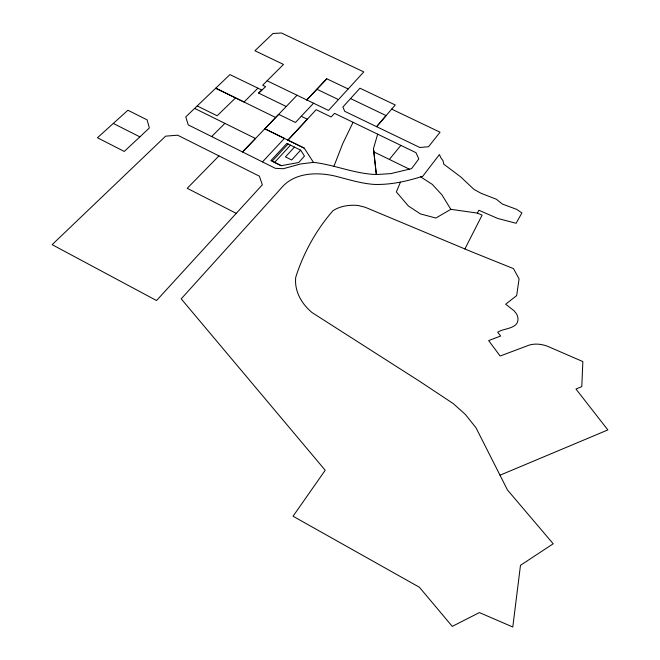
<?xml version="1.0" encoding="UTF-8"?>
<svg xmlns="http://www.w3.org/2000/svg" width="660" height="660" viewBox="0 0 660 660"><rect width="100%" height="100%" fill="white"/><g stroke="black" fill="none" stroke-linecap="round" stroke-linejoin="round"><path stroke-width="0.99" d="M373.477 148.599L376.34 174.52C354.841 173.877 334.727 164.81 313.459 162.36L304.26 148.162L287.933 140.126L316.173 109.708L331.188 116.977L334.513 113.338L415.957 152.658L418.811 158.903L411.609 168.622L390.835 173.613L376.34 174.52L373.477 148.599L377.668 134.153M333.894 166.369L342.705 143.715L353.075 122.29M400.43 182.168L396.379 191.953L408.334 205.953L420.445 213.922L435.88 218.031L450.838 209.327L477.312 213.073L482.105 215.127L464.896 248.96M477.312 213.073L478.888 210.26L497.607 218.419L516.104 223.278L521.895 212.974L516.838 209.426L502.351 204.055L496.452 199.279L481.297 193.405L474.004 189.412L460.597 176.806L443.759 164.175L443.041 160.702L440.839 157.773L439.428 154.555L422.656 176.393L420.676 176.863C405.587 181.599 390.142 184.891 374.253 184.42C360.954 183.505 348.224 179.413 335.379 176.137C316.726 171.814 293.882 172.425 280.855 188.545L181.211 298.856L325.215 470.266L293.04 516.227L419.397 587.251L452.273 626.381L479.399 612.579L512.787 627L520.484 565.315L553.204 543.766L507.482 490.001L475.984 427.73L465.374 414.463L453.296 403.631L420.304 381.744L312.13 312.625C301.67 303.955 294.286 291.308 295.713 277.357C303.394 253.036 316.231 229.895 332.953 210.721A36.019 25.6 13.3 0 1 358.306 205.516L365.236 207.281L471.834 251.856L513.488 268.62L519.073 278.817L516.664 295.606L505.684 304.202L513.884 310.629L515.971 313.112A15.312 11.121 20.7 0 1 518.009 318.59C518.413 329.208 503.844 327.921 497.714 332.227L500.651 336.022L488.647 340.593L500.148 356.029L529.287 345.064C535.326 343.324 541.852 344.083 547.66 346.318L582.854 361.581L581.798 386.611L575.965 389.045L607.86 429.932L499.999 475.208M373.824 151.882L389.359 159.423L400.884 145.381M350.542 98.579L359.947 88.192L395.241 104.973L376.612 126.679L344.743 111.325L342.895 107.011L350.542 98.579L386.116 115.599L376.612 126.679L419.859 147.51L428.521 146.734L440.055 132.214L391.661 109.114M300.622 150.142L286.894 143.377L270.897 160.619L281.119 165.709L298.7 162.508L304.466 156.098L300.622 150.142L291.687 159.976L285.458 156.89L294.442 147.097M267.102 80.784L283.511 64.441L254.925 50.746L272.959 33.487L281.432 33L363.792 71.907L328.523 110.434L267.102 80.784L262.655 85.239L265.617 86.666L258.613 93.076L286.234 106.499L297.049 95.238M274.634 162.36L290.507 145.159M288.115 143.979L272.209 161.155L281.3 165.676M287.933 140.126L307.329 119.229L301.249 116.275L295.465 122.48L278.693 114.337L242.55 151.973L255.486 138.493L194.65 108.405L185.749 116.894L188.265 124.905L275.319 168.316L283.264 168.729L300.721 163.936L313.459 162.36M262.474 161.898L284.411 138.41L264.833 128.782L286.234 106.499M326.774 78.771L306.776 99.941L326.774 78.771L348.158 88.96M301.249 116.275L313.566 103.207M218.947 155.892L177.631 135.193L165.627 136.15L52.14 244.662L156.536 300.539L262.358 184.8L259.388 176.195L218.947 155.892L187.234 188.314L236.247 213.361M258.613 93.076L261.872 90.073L257.936 88.176L244.035 102.019L215.737 88.209L275.665 117.488M211.637 136.562L224.895 123.362M235.587 97.903L217.124 115.789L197.2 105.938L194.65 108.405M197.2 105.938L229.944 74.596L257.936 88.176M139.87 136.876L149.358 127.957L147.089 119.856L127.908 110.245L97.441 137.758L124.253 151.445L139.87 136.876L113.314 123.428M316.866 89.232L338.44 99.586M389.359 159.423L409.349 169.166M264.833 128.782L304.26 148.162M420.676 176.863L432.259 184.363L441.886 194.807L450.838 209.327"/></g></svg>
